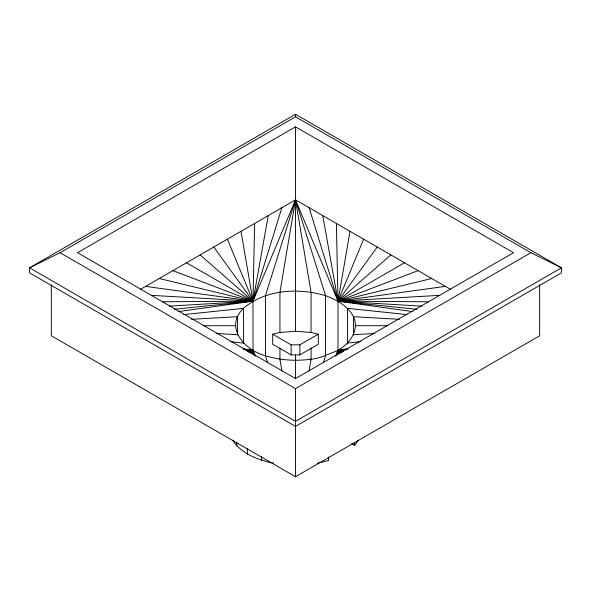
<?xml version="1.0" encoding="UTF-8"?>
<svg xmlns="http://www.w3.org/2000/svg" width="591" height="591" viewBox="0 0 591 591"><rect width="100%" height="100%" fill="white"/><g stroke="black" fill="none" stroke-linecap="round" stroke-linejoin="round"><path stroke-width="0.89" d="M254.625 223.45L252.992 301.166L252.992 350.855M337.934 353.906L338.008 350.249C349.621 343.836 359.616 330.236 353.566 316.724C347.73 305.924 336.7 299.763 325.56 295.648C298.389 287.699 265.714 289.25 243.44 308.354C223.767 327.577 245.006 350.3 265.44 355.767C280.208 360.288 295.781 361.256 311.058 359.232C324.215 358.183 334.883 349.2 348.062 348.845M309.078 371L311.058 359.232M252.372 353.876L252.992 350.249L242.938 348.845M349.998 231.31L338.008 301.166L338.008 350.589M268.248 215.582L252.992 301.166L178.046 311.642M337.202 354.755L338.008 350.249L347.153 349.303M281.877 207.714L252.992 301.166L174.345 309.263M336.375 355.538L338.008 350.249L346.296 349.754M323.351 362.793L325.56 355.767M251.589 353.647L252.992 350.249L243.847 349.303M363.62 239.178L338.008 301.166L412.954 311.642M335.511 356.21L338.008 350.249L344.464 350.204M351.704 443.738L354.63 445.429L358.353 440.236M250.843 353.211L252.992 350.249L255.489 356.21M377.25 247.045L338.008 301.166L416.655 309.263M250.244 352.65L252.992 350.249L254.625 355.538M390.873 254.913L338.008 301.166L295.5 199.847L140.333 289.435M295.5 114.27L29.55 267.812L29.55 272.843L295.5 426.392L561.45 272.843L561.45 267.812L295.5 114.27L295.5 116.782L530.932 252.712L561.45 267.812L295.5 421.353L29.55 267.812L60.068 252.712L295.5 116.782M295.5 126.851L77.51 252.712L295.5 378.565L513.49 252.712L295.5 126.851L295.5 331.27L311.058 332.452L318.305 334.188L318.305 344.257L299.859 354.91L291.141 354.91L272.695 344.257L272.695 334.188L279.942 332.452L295.5 331.27M249.033 352.531L252.992 350.249L253.798 354.755M404.495 262.781L338.008 301.166L309.123 207.714M272.695 334.188L291.141 344.841L299.859 344.841L318.305 334.188M60.068 252.712L295.5 388.634L530.932 252.712M51.351 284.699L51.351 335.777L295.5 476.73L539.649 335.777L539.649 284.699M418.118 270.641L338.008 301.166L322.752 215.582M248.685 351.889L252.992 350.249L253.066 353.906M431.748 278.509L338.008 301.166L336.375 223.45M247.636 351.542L252.992 350.249L244.704 349.754M317.337 463.189L328.47 460.529L328.47 456.976M445.37 286.376L338.008 301.166L421.797 306.145M247.533 351.002L252.992 350.249L246.536 350.204M183.853 314.582L243.44 308.354L243.44 343.319M347.56 343.061L360.399 341.716M169.203 306.145L252.992 301.166L295.5 199.847L450.667 289.435M439.748 295.345L338.008 301.166L428.364 301.794M191.477 319.303L237.434 316.724L237.434 335.031M353.566 334.691L374.709 333.501M246.573 350.618L252.992 350.249M162.636 301.794L252.992 301.166L241.002 231.31M203.068 325.707L235.381 325.707M355.619 325.707L387.932 325.707M151.252 295.345L252.992 301.166L227.38 239.178M399.523 319.303L353.566 316.724L353.566 335.031M216.291 333.501L237.434 334.691M338.628 353.876L338.008 350.249L344.427 350.618M407.147 314.582L347.56 308.354L347.56 344.051M230.601 341.716L243.44 343.061M145.63 286.376L252.992 301.166L213.75 247.045M339.411 353.647L338.008 350.249L343.467 351.002M232.595 440.162C241.505 453.895 258.23 460.027 273.64 463.189M159.252 278.509L252.992 301.166L200.127 254.913M340.157 353.211L338.008 350.249L343.364 351.542M172.882 270.641L252.992 301.166L186.505 262.781M340.756 352.65L338.008 350.249L342.315 351.889M338.008 350.249L341.967 352.531M265.44 355.767L267.649 362.793M279.942 359.232L281.922 371M354.63 442.762L354.63 445.429M325.56 356.063L325.56 295.648L295.5 199.847L265.44 295.648L265.44 356.388M311.058 332.452L311.058 292.183L295.5 199.847L279.942 292.183L279.942 332.452M311.058 348.018L311.058 359.919M299.859 344.841L299.859 354.91M295.5 355.073L295.5 378.831M295.5 388.634L295.5 476.73M291.141 344.841L291.141 354.91M279.942 348.018L279.942 359.919M261.591 456.644L261.591 460.3M247.54 448.591L247.54 454.08M236.762 442.312L236.762 445.969"/></g></svg>
